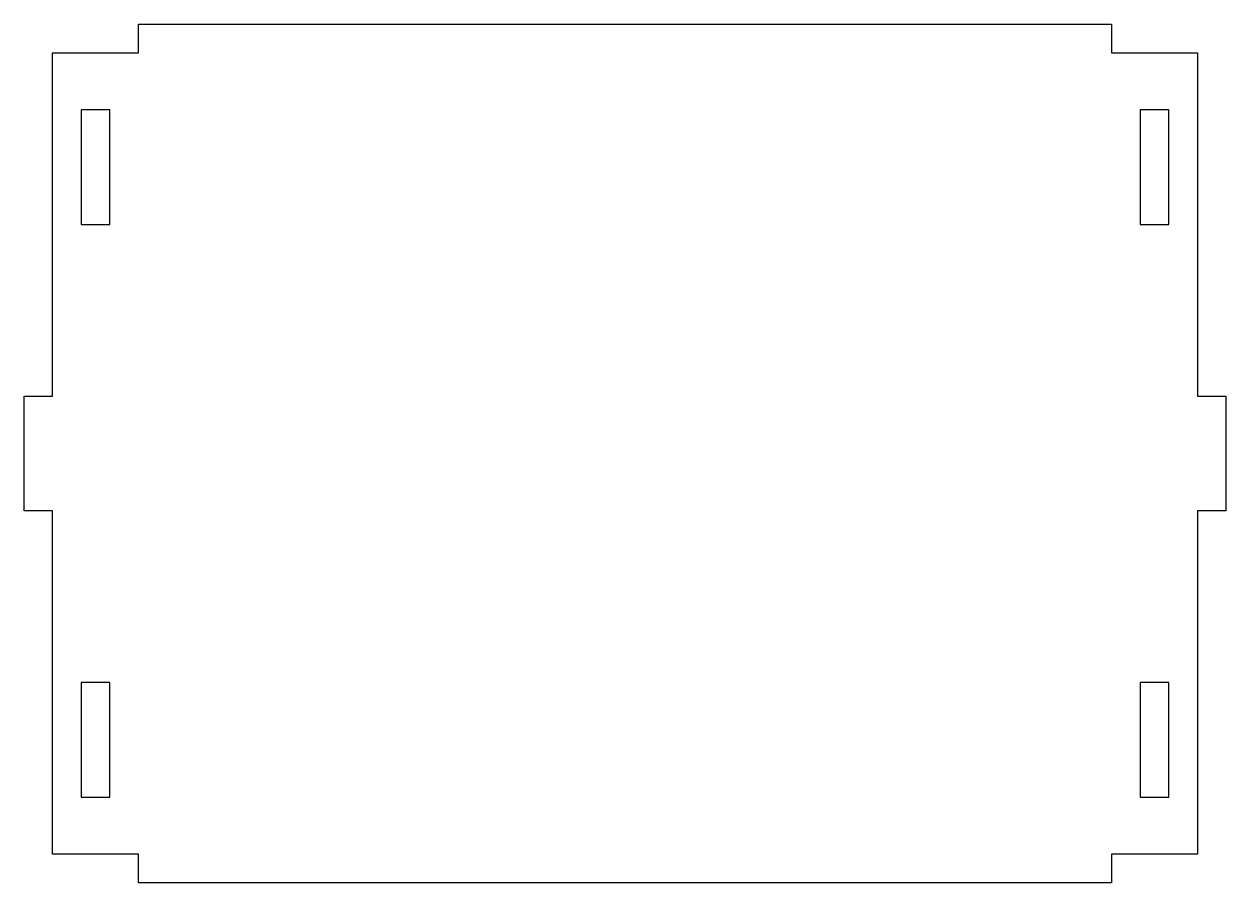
# Model space of a CAD drawing. Header units: millimetres. Extents: x -105 to 105, y 0 to 150.
import ezdxf

# ---------------------------------------------------------------- set-up
doc = ezdxf.new("R2010")
doc.units = ezdxf.units.MM
doc.layers.get('0').update_dxf_attribs({"linetype": 'CONTINUOUS'})

msp = doc.modelspace()

# ---------------------------------------------------------------- linework, layer by layer
for points in [[(-85, 145), (-85, 150), (85, 150), (85, 145), (100, 145), (100, 85), (105, 85), (105, 65), (100, 65), (100, 5), (85, 5), (85, 0), (-85, 0), (-85, 5), (-100, 5), (-100, 65), (-105, 65), (-105, 85), (-100, 85), (-100, 145)], [(-95, 135), (-95, 115), (-90, 115), (-90, 135)], [(90, 135), (90, 115), (95, 115), (95, 135)], [(-95, 35), (-95, 15), (-90, 15), (-90, 35)], [(95, 35), (90, 35), (90, 15), (95, 15)]]:
    msp.add_lwpolyline(points, close=True)

doc.saveas('drawing.dxf')
